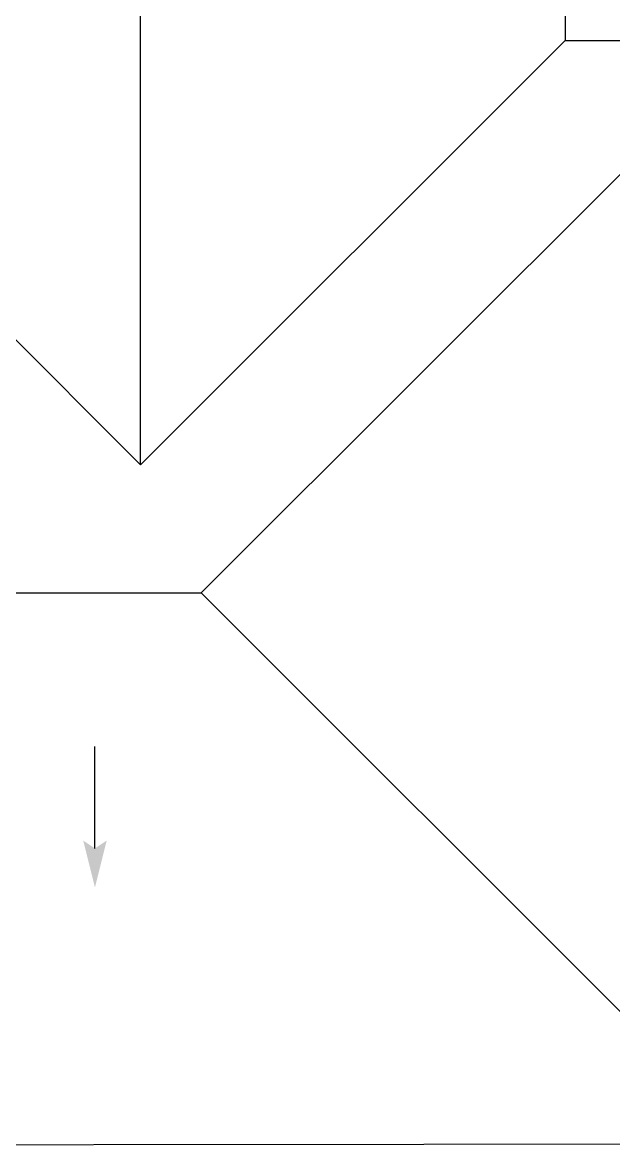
# Model space of a CAD drawing. Header units: metres. Extents: x -232 to 581, y 30 to 789.
# Drawn here: x 342.96 to 347.35, y 380.52 to 388.85 of the extents above; entities that cross this region are included whole.
import ezdxf

# ---------------------------------------------------------------- set-up
doc = ezdxf.new("R2010")
doc.units = ezdxf.units.M
doc.layers.add('_electricos-Leyenda', color=7, linetype='Continuous')

# ---------------------------------------------------------------- blocks, each defined once
blk = doc.blocks.new('za_arrw5')
at = {"lineweight": 13}
for points in [[(-1, 0.25), (0, 0), (-0.833, 0)], [(-1, -0.25), (0, 0), (-0.833, 0)]]:
    blk.add_solid(points, dxfattribs=at)
blk = doc.blocks.new('TECHO ARQ 20.03')
at = {"layer": '_electricos-Leyenda', "color": 30, "true_color": 0xf8991e}
for p, q in [((220.7305, 106.9649), (220.7305, 118.6649)), ((223.8805, 115.5149), (223.8805, 110.1149)), ((217.5805, 110.1149), (220.7305, 106.9649)), ((223.8805, 110.1149), (220.7305, 106.9649)), ((225.2805, 110.1149), (221.1805, 106.0149)), ((219.5805, 106.0149), (221.1805, 106.0149)), ((225.2805, 101.9149), (221.1805, 106.0149)), ((220.3916, 104.1197), (220.3916, 104.8752))]:
    blk.add_line(p, q, dxfattribs=at)
blk.add_lwpolyline([(223.8805, 110.1149), (225.2805, 110.1149), (225.2805, 101.9259), (215.4805, 101.9149), (215.4805, 110.1149), (217.5805, 110.1149)], dxfattribs=at)
at = {"layer": '_electricos-Leyenda', "color": 30, "true_color": 0xf8991e, "xscale": -0.3491189357928305, "yscale": 0.3491189357928305, "zscale": 0.3491189357928305, "rotation": 89.99726127338003}
blk.add_blockref('za_arrw5', (220.3916, 103.8288), dxfattribs=at)

msp = doc.modelspace()

# ---------------------------------------------------------------- block references
at = {"color": 1}
msp.add_blockref('TECHO ARQ 20.03', (123.1094, 278.6006), dxfattribs=at)

doc.saveas('drawing.dxf')
